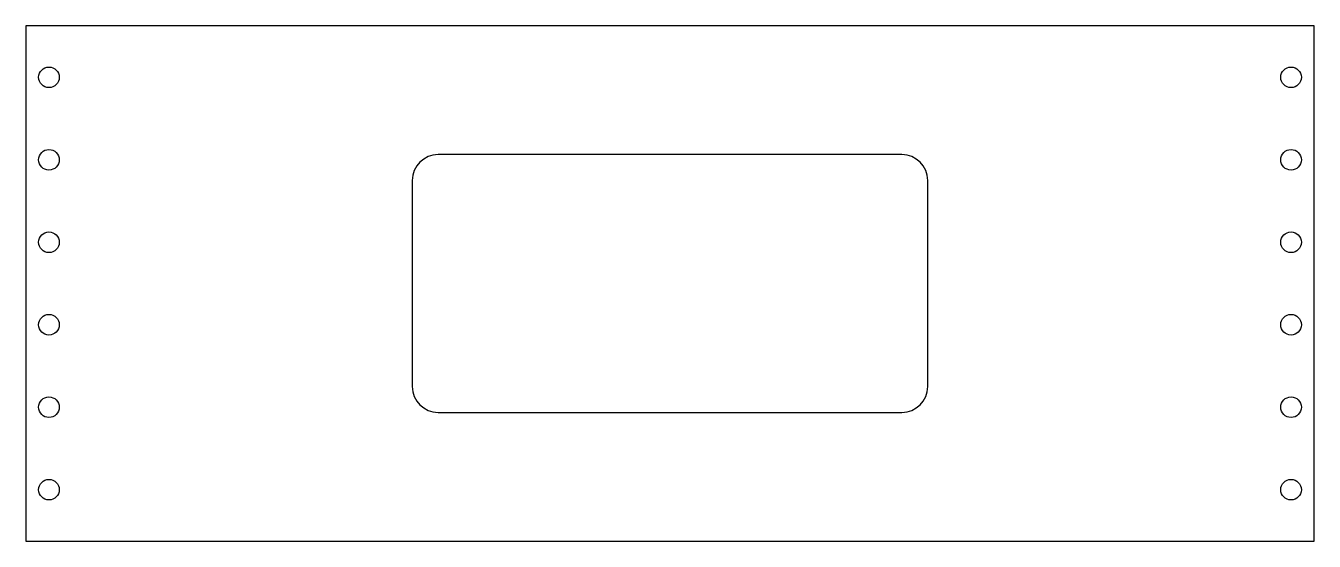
# Model space of a CAD drawing. Extents: x 0 to 500, y 0 to 200.
import ezdxf

# ---------------------------------------------------------------- set-up
doc = ezdxf.new("R2010")
doc.units = 0
doc.layers.get('0').update_dxf_attribs({"linetype": 'CONTINUOUS'})

msp = doc.modelspace()

# ---------------------------------------------------------------- linework, layer by layer
at = {"color": 7, "linetype": 'CONTINUOUS'}
for p, q in [((500, 200), (0, 200)), ((0, 200), (0, 0)), ((500, 0), (500, 200)), ((340, 150), (160, 150)), ((150, 140), (150, 60)), ((350, 60), (350, 140)), ((160, 50), (340, 50)), ((0, 0), (500, 0))]:
    msp.add_line(p, q, dxfattribs=at)
for centre in [(9, 180), (491, 180), (9, 148), (491, 148), (491, 116), (9, 116), (9, 84), (491, 84), (9, 52), (491, 52), (9, 20), (491, 20)]:
    msp.add_circle(centre, 4, dxfattribs=at)
for centre, start, end in [((160, 140), 90, 180), ((340, 140), 0, 90), ((160, 60), 180, 270), ((340, 60), 270, 0)]:
    msp.add_arc(centre, 10, start, end, dxfattribs=at)

doc.saveas('drawing.dxf')
